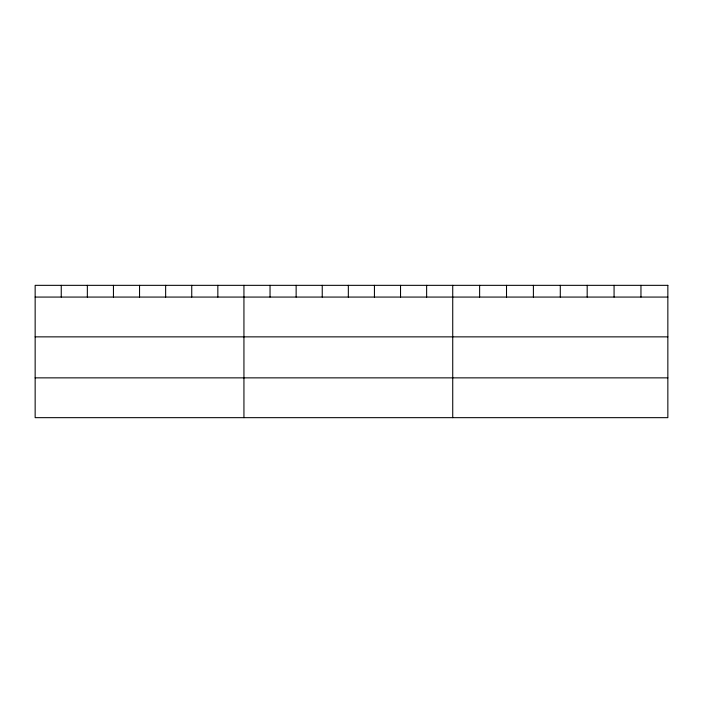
<?xml version="1.0" encoding="UTF-8"?>
<svg xmlns="http://www.w3.org/2000/svg" width="703" height="703" viewBox="0 0 703 703"><rect width="100%" height="100%" fill="white"/><g stroke="black" fill="none" stroke-linecap="round" stroke-linejoin="round"><path stroke-width="1.05" d="M35.15 297.07L667.85 297.07M35.15 336.86L667.85 336.86M35.15 377.863L667.85 377.863M640.96 285.339L640.96 297.07M614.071 285.339L614.071 297.07M587.181 285.339L587.181 297.07M560.291 285.339L560.291 297.07M533.401 285.339L533.401 297.07M506.512 285.339L506.512 297.07M479.622 285.339L479.622 297.07M452.732 285.339L452.732 417.661M426.633 285.339L426.633 297.07M400.534 285.339L400.534 297.07M374.435 285.339L374.435 297.07M348.337 285.339L348.337 297.07M322.238 285.339L322.238 297.07M296.139 285.339L296.139 297.07M270.04 285.339L270.04 297.07M243.941 285.339L243.941 417.661M217.842 285.339L217.842 297.07M191.743 285.339L191.743 297.07M165.644 285.339L165.644 297.07M139.546 285.339L139.546 297.07M113.447 285.339L113.447 297.07M87.348 285.339L87.348 297.07M61.249 285.339L61.249 297.07M667.85 285.339L35.15 285.339L35.15 417.661L667.85 417.661L667.85 285.339"/></g></svg>
